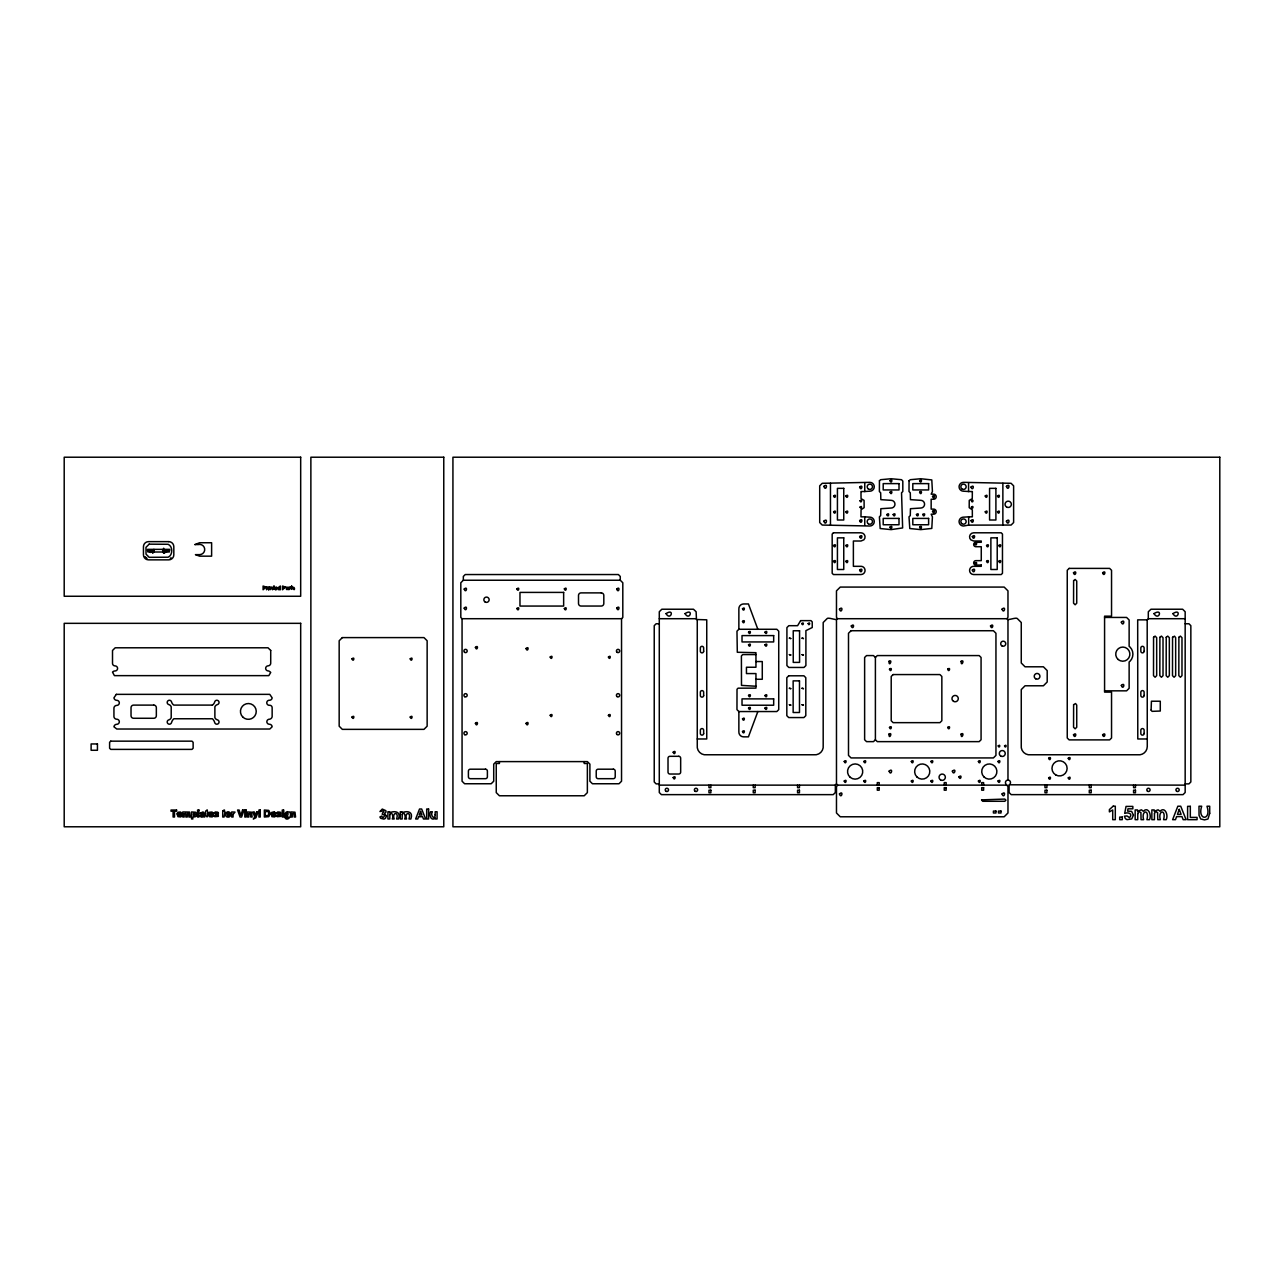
<?xml version="1.0" encoding="UTF-8"?>
<svg xmlns="http://www.w3.org/2000/svg" width="1284" height="1284" viewBox="0 0 1284 1284"><rect width="100%" height="100%" fill="white"/><g stroke="black" fill="none" stroke-linecap="round" stroke-linejoin="round"><path stroke-width="1.5" d="M864.758 525.124L864.758 516.81A88.452 88.452 0 0 0 869.83 517.147A4.43 4.43 0 0 1 874.26 521.577A4.43 4.43 0 0 1 869.83 526.007L822.241 525.06L819.706 522.54L819.706 485.833L822.241 483.298L869.83 482.351A4.43 4.43 0 0 1 874.26 486.78A4.43 4.43 0 0 1 869.83 491.21A88.452 88.452 0 0 0 864.758 491.547A89.415 89.415 0 0 0 860.97 491.531L861.066 498.657L864.084 500.375L864.132 507.661L861.066 509.716L860.97 516.842A89.431 89.431 0 0 0 864.662 516.81M864.758 491.547L864.758 483.233M1185.164 785.134L1009.24 784.797A2.536 2.536 0 0 0 1010.043 781.154A2.536 2.536 0 0 0 1006.335 780.672A2.536 2.536 0 0 0 1006.174 784.396L1007.972 786.546L1007.972 812.981L1004.168 816.784L840.266 816.784L836.478 812.981L836.478 786.707L837.617 785.134L836.478 783.994L835.37 784.845L835.338 792.517L833.22 794.635L661.404 794.635L659.286 792.517L659.286 611.746L661.822 609.226L693.456 609.226L696.121 611.746L696.458 619.514L706.746 619.819L706.746 738.974L697.26 738.974M1009.096 785.166L1009.096 792.517L1011.182 794.635L1183.045 794.635L1185.164 792.517L1185.164 611.746L1182.628 609.226L1150.978 609.226L1148.329 611.746L1148.281 619L1147.19 619.851L1147.27 746.566A8.394 8.394 0 0 1 1137.688 754.767L1030.747 754.767A8.394 8.394 0 0 1 1021.261 745.266L1021.261 689.588L1025.049 685.784L1043.41 685.784L1047.198 681.997L1047.198 670.601L1043.41 666.797L1025.049 666.797L1021.261 663.009L1021.261 622.515L1017.458 618.711C1016.35 616.448 1003.944 622.644 1007.972 617.171L1007.972 590.865L1004.168 587.077L840.266 587.077L836.478 590.865L836.478 617.171C840.506 622.644 828.1 616.448 826.992 618.711L823.188 622.515L823.188 745.266A8.394 8.394 0 0 1 813.703 754.767L706.746 754.767A8.394 8.394 0 0 1 697.26 745.266L697.26 619.851M757.849 711.545L748.428 736.856L743.613 736.856A4.751 4.751 0 0 1 738.862 731.784L738.862 711.545L736.968 709.651L737.016 689.251L738.075 688.176L755.955 688.128L755.955 673.57L746.453 673.57L746.453 667.247L755.955 667.247L755.955 652.689L737.305 652.272L736.968 631.182L738.862 629.272L776.836 629.272L778.73 631.182L778.73 709.651L776.836 711.545L738.862 711.545M165.556 550.708C166.326 554.977 168.477 547.803 163.389 550.996M621.536 618.711L622.804 617.443L622.804 582.759L620.268 580.24L463.331 580.24L460.812 582.759L460.812 617.443L462.063 618.711L621.536 618.711L621.536 781.218L619 783.754L592.438 783.754L589.902 781.218L589.902 764.124L587.366 761.605L496.25 761.605L493.714 764.124L493.714 781.218L491.178 783.754L464.599 783.754L462.063 781.218L462.063 618.711M147.885 552.008L149.153 550.74L149.153 552.008C153.165 554.03 151.207 548.124 150.228 551.847M152.619 553.276L153.887 552.008M875.399 657.472L877.293 655.578L979.178 655.578L981.072 657.472L981.072 739.744L979.178 741.638L877.293 741.638L875.399 739.744L875.399 657.472L873.489 655.578L866.539 655.578L864.63 657.472L864.63 739.744L866.539 741.638L873.489 741.638L875.399 739.744M195.04 544.56L199.598 542.747L211.619 542.747L211.619 556.165L199.598 556.165L195.441 554.64L199.598 554.64A5.12 5.12 0 0 0 204.67 548.846A5.12 5.12 0 0 0 198.266 544.56L194.911 544.56M968.569 525.124L963.498 526.007A4.43 4.43 0 0 1 959.068 521.577A4.43 4.43 0 0 1 963.498 517.147A88.452 88.452 0 0 0 968.569 516.81A89.431 89.431 0 0 0 972.357 516.842L972.325 509.86L969.195 507.661L969.243 500.375L972.261 498.657L972.357 491.531A89.415 89.415 0 0 0 968.666 491.547A88.452 88.452 0 0 0 963.498 491.21A4.43 4.43 0 0 1 959.068 486.78A4.43 4.43 0 0 1 963.498 482.351L1011.086 483.298L1013.622 485.833L1013.622 522.54L1011.086 525.06L968.666 525.124L968.666 516.81M968.569 491.547L968.569 483.233M150.34 550.74L147.564 550.74L147.564 549.359L169.713 549.359L169.713 550.74L166.936 550.74M151.737 550.74L153.887 550.74M151.737 552.008L165.524 552.008M166.936 552.008L168.124 552.008L168.124 550.74L169.392 552.008M1104.577 617.443L1126.598 617.443L1129.134 619.979L1129.134 646.35L1129.952 646.992A10.128 10.128 0 0 1 1129.952 661.308L1129.134 661.934L1129.134 688.32L1126.598 690.84L1104.577 690.84M659.286 618.711L696.121 618.711M837.617 618.711L1006.833 618.711M1148.329 618.711L1185.164 618.711M1147.19 619.851L1137.688 619.851L1137.784 738.974L1147.206 738.974M659.286 623.767L656.124 623.767L654.23 625.677L654.23 781.972L656.124 783.882L659.286 783.882M1185.164 623.767L1188.952 623.767L1190.846 625.677L1190.846 781.972L1188.952 783.882L1185.164 783.882M755.955 654.583L742.682 654.583L741.398 655.947L741.494 685.399L755.955 686.234M755.955 661.549L762.279 661.549L762.279 679.268L755.955 679.268M659.286 785.134L835.338 785.134M837.617 785.134L1006.833 785.134M274.343 812.034L272.031 812.242A2.295 2.295 0 0 0 271.181 813.414L271.871 816.656L274.567 816.929A1.974 1.974 0 0 0 275.338 816.287L275.675 815.645C273.251 816.817 270.218 814.345 275.755 814.875L275.402 813.013M163.389 552.008L164.641 553.276M757.849 629.272L748.428 603.962L743.613 603.962A4.751 4.751 0 0 0 738.862 609.033L738.862 629.272M1135.473 785.134L1135.473 787.67L1133.579 787.67L1133.579 785.134M1091.191 785.134L1091.191 787.67L1089.281 787.67L1089.281 785.134M1046.893 785.134L1046.893 787.67L1044.983 787.67L1044.983 785.134M1007.972 619.851L1007.972 780.078M1002.868 483.298L1002.868 525.06M983.608 785.134L983.608 782.614L981.714 782.614L981.714 785.134M946.148 785.134L946.148 782.614L944.238 782.614L944.238 785.134M879.187 785.134L879.187 782.614L877.293 782.614L877.293 785.134M836.478 619.851L836.478 783.994M830.459 483.298L830.459 525.06M799.451 785.134L799.451 787.67L797.557 787.67L797.557 785.134M755.153 785.134L755.153 787.67L753.259 787.67L753.259 785.134M710.871 785.134L710.871 787.67L708.961 787.67L708.961 785.134M620.268 580.24L620.268 576.436L618.374 574.542L465.241 574.542L463.331 576.436L463.331 580.24M584.204 761.605L584.204 763.498L587.366 763.498L587.366 792.613L584.204 795.775L499.412 795.775L496.25 792.613L496.25 763.498L499.412 763.498L499.412 761.605M164.015 550.74L164.015 552.136M163.694 548.22L163.694 553.276L162.426 549.488M163.389 549.359L163.389 552.136M153.887 549.359L153.887 552.136M153.261 550.74L153.261 552.136M147.066 558.299A3.788 3.788 0 0 1 146.199 557.802M145.83 557.481A3.788 3.788 0 0 1 145.22 556.694M171.077 557.802A3.788 3.788 0 0 1 170.21 558.299M274.262 811.986A2.295 2.295 0 0 1 275.434 813.077M270.715 650.474L270.715 663.363A2.68 2.68 0 0 1 268.115 665.834A2.536 2.536 0 0 0 265.66 668.434A2.536 2.536 0 0 0 268.26 670.89A4.366 4.366 0 0 1 270.715 672.479L268.821 675.641L114.42 675.641L112.51 672.126A3.306 3.306 0 0 1 115.046 670.954A2.536 2.536 0 0 0 117.582 668.418A2.536 2.536 0 0 0 115.046 665.898A2.536 2.536 0 0 1 112.51 663.363L112.51 650.474L115.207 647.794L268.035 647.794L270.715 650.474M981.265 565.072L981.265 566.324L973.673 566.324A4.109 4.109 0 0 0 970.768 567.544L970.11 568.395A4.109 4.109 0 0 0 973.673 574.558L1001.199 574.558L1002.467 573.29L1002.467 534.064L1001.199 532.796L973.673 532.796A4.109 4.109 0 0 0 970.768 539.81L973.673 541.013L981.265 541.013L981.265 542.281L975.888 542.281A2.215 2.215 0 0 0 973.673 544.496A2.215 2.215 0 0 0 975.888 546.711L981.265 546.711L981.265 560.643L975.888 560.643A2.215 2.215 0 0 0 973.673 562.857A2.215 2.215 0 0 0 975.888 565.072L981.265 565.072M204.397 813.799L204.686 817.025L202.824 816.768A2.103 2.103 0 0 1 201.62 817.138C196.452 815.372 207.173 811.937 200.063 813.286L203.049 811.905L204.397 813.799M288.178 588.024C286.476 593.144 285.064 584.172 288.178 588.024M233.078 814.393L233.062 817.025L231.714 817.025L231.714 811.953L235.004 812.098L233.078 814.393M267.265 588.345L266.542 589.757L266.542 587.045L268.292 587.125L267.265 588.345M289.59 588.345L288.852 589.757L288.852 587.045L290.601 587.125L289.59 588.345M1209.705 813.286L1207.971 819.015L1204.504 819.898L1200.684 818.935L1199.047 815.372L1198.983 806.224L1201.696 806.224C1197.009 820.749 1211.775 821.07 1206.992 806.224L1209.705 806.224L1209.705 813.286M284.871 817.362C286.797 822.306 293.025 815.757 289.622 811.953L288.37 811.953C286.701 810.268 281.966 815.773 286.765 817.025A1.733 1.733 0 0 0 287.969 816.56L287.632 818.02L284.871 817.362M435.164 814.81C435.26 820.717 429.707 815.517 432.419 811.761L430.509 811.761C428.615 815.035 431.568 821.953 435.292 817.892L435.292 818.983L437.074 818.983L437.074 811.761L435.164 811.761L435.164 814.81M886.811 514.627C888.624 518.816 889.876 511.241 886.811 514.627M248.871 814.024L248.855 817.025L247.507 817.025L247.507 811.953L251.568 812.194L252.129 817.025L250.781 817.025L250.428 812.997L248.871 814.024M270.763 588.152L270.041 589.757L270.041 587.045L272.208 587.173L272.513 589.757L271.678 587.687L270.763 588.152M292.319 814.024L292.287 817.025L290.954 817.025L290.954 811.953L294.999 812.194L295.561 817.025L294.229 817.025L293.859 812.997L292.319 814.024M764.959 695.527C766.741 699.732 768.041 692.156 764.959 695.527M184.174 813.944L184.158 817.025L182.81 817.025L182.81 811.953L189.55 812.066L190.273 817.025L188.925 817.025L188.555 812.949L187.32 813.542L187.223 817.025L185.875 817.025L185.715 813.109L184.174 813.944M389.855 814.586L389.806 818.983L387.912 818.983L387.912 811.761L389.662 811.761L389.662 812.756C393.771 810.83 401.362 810.878 398.505 818.983L396.612 818.983C399.308 811.199 391.684 812.226 394.172 818.983L392.262 818.983C393.851 817.089 391.652 810.172 389.855 814.586M402.213 814.586L402.181 818.983L400.271 818.983L400.271 811.761L402.036 811.761L402.036 812.756C406.129 810.83 413.721 810.878 410.88 818.983L408.97 818.983C411.683 811.199 404.043 812.226 406.547 818.983L404.637 818.983C406.209 817.089 404.027 810.172 402.213 814.586M1137.784 813.735L1137.736 819.673L1135.152 819.673L1135.152 809.931L1137.528 809.931L1137.528 811.263L1141.444 809.803L1143.322 811.263C1148.394 806.015 1151.876 815.517 1149.485 819.673L1146.901 819.673C1149.71 808.647 1140.962 810.3 1143.627 819.673L1141.043 819.673L1140.914 812.499L1139.133 811.761A1.766 1.766 0 0 0 1137.945 812.933L1137.784 813.735M1154.476 813.735L1154.428 819.673L1151.86 819.673L1151.86 809.931L1154.22 809.931L1154.22 811.263L1158.136 809.803L1160.014 811.263C1165.086 806.015 1168.568 815.517 1166.177 819.673L1163.593 819.673C1166.402 808.647 1157.654 810.3 1160.319 819.673L1157.735 819.673L1157.606 812.499L1155.825 811.761A1.766 1.766 0 0 0 1154.637 812.933L1154.476 813.735M268.757 813.526L268.244 815.484L265.772 815.854C262.835 811.616 268.821 809.241 268.757 813.526M222.742 811.023L222.71 817.025L224.058 817.025L225.053 811.953C223.416 811.729 226.016 808.198 222.742 811.023M277.729 588.072L278.211 589.597L280.345 589.757L280.345 586.018L277.729 588.072M464.182 608.135C466.252 613.319 468.05 604.106 464.182 608.135M526.007 723.39C527.885 728.108 529.522 719.73 526.007 723.39M196.5 814.457C197.078 818.887 190.947 814.987 192.905 818.951L191.557 818.951L191.557 811.953L195.569 812.242A2.247 2.247 0 0 1 196.356 813.366L196.5 814.457M1151.106 710.084L1152.037 711.352L1160.287 711.031L1160.287 701.224L1151.427 701.224L1151.106 710.084M608.391 715.316C610.077 719.554 611.569 712.026 608.391 715.316M270.218 813.591L268.821 816.64L264.36 817.025L264.36 810.027L268.837 810.413L270.218 813.591M564.35 608.552C566.019 612.805 567.528 605.278 564.35 608.552M177.128 813.928L177.946 816.656L180.643 816.929A1.974 1.974 0 0 0 181.413 816.287L181.75 815.645C179.327 816.817 176.277 814.345 181.814 814.875L181.477 813.013A2.087 2.087 0 0 0 180.418 812.034L178.091 812.242A2.295 2.295 0 0 0 177.256 813.414L177.128 813.928M208.618 813.928L209.436 816.656L212.133 816.929A1.974 1.974 0 0 0 212.903 816.287L213.24 815.645C210.817 816.817 207.767 814.345 213.305 814.875L212.967 813.013A2.087 2.087 0 0 0 211.908 812.034L209.581 812.242A2.295 2.295 0 0 0 208.746 813.414L208.618 813.928M274.776 588.104C275.867 593.866 278.788 583.851 274.776 588.104M764.959 632.209C766.612 636.463 768.153 628.951 764.959 632.209M1133.435 815.163L1131.75 818.903L1127.143 819.641A3.964 3.964 0 0 1 1125.265 818.357L1124.399 816.207L1126.967 815.95L1129.599 817.667C1133.339 813.478 1127.705 812.002 1124.704 813.398L1126.036 806.416L1132.841 806.416L1132.841 808.824L1127.978 808.824L1127.577 811.103L1131.621 811.376L1133.435 815.163M203.081 814.858C202.423 818.133 199.919 813.847 203.081 814.858M287.472 588.602L286.541 589.083L287.472 588.602M863.843 761.492C865.448 765.762 867.069 758.25 863.843 761.492M230.719 814.473L230.671 815.035A2.52 2.52 0 0 1 228.632 817.089C223.288 817.892 226 809.032 229.997 812.595A2.488 2.488 0 0 1 230.671 813.928L230.719 814.473M616.705 589.115C618.631 594.348 620.67 585.183 616.705 589.115M386.452 815.982L385.489 818.229A3.21 3.21 0 0 1 383.788 819.08L380.867 818.373A2.969 2.969 0 0 1 379.952 816.929L381.685 816.11C383.065 820.492 386.612 813.366 382.295 814.489L382.504 812.933C386.404 810.846 381.38 810.381 379.984 811.584L382.263 809.064L385.826 810.653A2.247 2.247 0 0 1 385.906 812.162L384.574 813.623L386.452 815.982M265.948 587.173L263.092 589.757L263.092 586.018L265.948 587.173M285.369 587.173L282.512 589.757L282.512 586.018L285.369 587.173M1121.317 622.146C1123.356 627.892 1125.715 617.925 1121.317 622.146M214.155 813.077L217.317 815.629L213.93 815.581L214.717 816.72L218.344 816.383L218.248 814.441L215.359 813.221L218.489 813.189L217.798 812.178L215.295 811.953L214.155 813.077M292.511 587.655C295.208 593.064 295.143 585.456 292.511 587.655M276.59 813.077L279.752 815.629L276.365 815.581L277.151 816.72L280.779 816.383L280.682 814.441L277.793 813.221L280.923 813.189L280.233 812.178L277.745 811.953L276.59 813.077M195.136 814.473C192.841 819.706 192.6 809.321 195.136 814.473M351.993 658.836C353.453 663.17 355.315 655.707 351.993 658.836M286.139 813.719C286.444 819.69 290.328 810.766 286.139 813.719M279.639 588.409C278.307 591.186 278.387 585.568 279.639 588.409M879.444 480.746L879.396 491.531L880.664 492.783L880.84 499.653L891.096 500.327A3.868 3.868 0 0 1 894.964 504.179A3.868 3.868 0 0 1 891.096 508.047L880.84 508.705L880.664 515.574L879.396 516.842L880.166 528.527L891.096 529.618L902.636 527.933L901.545 492.783L902.812 491.531L902.812 481.083L901.545 479.702L891.096 478.739L880.664 479.702L879.444 480.746M909.056 480.746L909.008 491.531L910.276 492.783L910.452 499.653L920.724 500.327A3.868 3.868 0 0 1 924.576 504.179A3.868 3.868 0 0 1 920.724 508.047L910.452 508.705L910.276 515.574L909.008 516.842L909.778 528.527L920.724 529.618L931.799 528.43L932.425 516.842L931.157 514.178L933.693 514.178A2.536 2.536 0 0 0 936.229 511.642A2.536 2.536 0 0 0 933.693 509.122L931.157 509.122L931.157 499.251L933.693 499.251A2.536 2.536 0 0 0 936.229 496.715A2.536 2.536 0 0 0 933.693 494.179L931.157 494.179L932.425 491.531L931.799 479.927L920.724 478.739L910.276 479.702L909.056 480.746M229.338 814.489C226.738 819.641 226.69 809.369 229.338 814.489M351.993 717.034C353.389 721.383 355.379 713.968 351.993 717.034M410.206 658.82C411.602 663.17 413.592 655.755 410.206 658.82M410.206 717.034C411.602 721.383 413.592 713.968 410.206 717.034M464.214 589.051C465.915 594.364 468.339 585.295 464.214 589.051M475.401 647.361C476.958 652.192 479.157 643.958 475.401 647.361M475.401 723.309C476.958 728.14 479.157 719.891 475.401 723.309M516.906 588.875C518.303 593.224 520.293 585.793 516.906 588.875M516.906 608.472C518.303 612.821 520.293 605.406 516.906 608.472M526.023 648.5C527.58 653.331 529.794 645.098 526.023 648.5M550.194 657.023C551.59 661.372 553.581 653.941 550.194 657.023M564.35 588.875C565.746 593.224 567.721 585.793 564.35 588.875M550.194 715.236C551.59 719.586 553.581 712.171 550.194 715.236M608.423 657.023C609.804 661.372 611.794 653.941 608.423 657.023M616.721 608.038C618.423 613.351 620.846 604.283 616.721 608.038M666.043 613.608C670.569 621.52 675.175 607.717 666.043 613.608M685.03 613.608C689.556 621.52 694.163 607.717 685.03 613.608M673.169 752.199C674.646 756.79 676.748 748.957 673.169 752.199M673.169 777.51C674.646 782.1 676.748 774.268 673.169 777.51M742.505 608.728C743.901 613.078 745.892 605.663 742.505 608.728M742.505 621.392C743.901 625.741 745.892 618.31 742.505 621.392M748.524 632.145C749.92 636.495 751.91 629.08 748.524 632.145M748.524 644.809C749.92 649.158 751.91 641.727 748.524 644.809M742.505 718.847C743.901 723.197 745.892 715.766 742.505 718.847M742.505 731.495C743.901 735.844 745.892 728.429 742.505 731.495M748.524 708.078C749.92 712.427 751.91 705.012 748.524 708.078M764.975 644.809C766.371 649.158 768.362 641.727 764.975 644.809M764.975 708.078C766.371 712.427 768.362 705.012 764.975 708.078M789.403 638.164L790.751 638.533L789.403 638.164M789.403 654.631L790.751 654.984L789.403 654.631M789.403 688.272L790.751 688.641L789.403 688.272M789.403 704.739L790.751 705.093L789.403 704.739M801.81 623.559C802.981 627.17 804.635 620.991 801.81 623.559M802.067 638.164L803.415 638.533L802.067 638.164M823.879 486.363C825.805 492.414 828.565 482.11 823.879 486.363M802.067 654.631L803.415 654.984L802.067 654.631M808.15 623.559C809.305 627.17 810.958 620.991 808.15 623.559M823.879 521.176C825.805 527.21 828.565 516.906 823.879 521.176M802.067 688.272L803.415 688.641L802.067 688.272M802.067 704.739L803.415 705.093L802.067 704.739M833.605 495.977C835.001 500.327 836.991 492.912 833.605 495.977M833.605 511.802C835.001 516.152 836.991 508.721 833.605 511.802M833.605 545.475C835.001 549.825 836.991 542.394 833.605 545.475M833.605 561.285C835.001 565.634 836.991 558.219 833.605 561.285M845.883 495.977C847.279 500.327 849.27 492.912 845.883 495.977M845.883 511.802C847.279 516.152 849.27 508.721 845.883 511.802M845.883 545.475C847.279 549.825 849.27 542.394 845.883 545.475M839.447 609.146C841.293 614.94 843.957 605.053 839.447 609.146M845.883 561.285C847.279 565.634 849.27 558.219 845.883 561.285M859.622 487.053C861.323 492.366 863.763 483.298 859.622 487.053M860.055 500.776C861.211 504.403 862.864 498.208 860.055 500.776M860.055 507.1C861.211 510.727 862.864 504.548 860.055 507.1M859.622 520.598C861.323 525.91 863.763 516.842 859.622 520.598M859.622 536.552C861.323 541.864 863.763 532.796 859.622 536.552M851.276 625.95C852.977 631.263 855.401 622.194 851.276 625.95M859.622 570.08C861.323 575.409 863.763 566.34 859.622 570.08M839.447 793.929C841.293 799.723 843.957 789.837 839.447 793.929M844.23 761.428C845.626 765.778 847.617 758.362 844.23 761.428M844.23 781.041C845.626 785.407 847.617 777.976 844.23 781.041M890.005 480.665C891.401 485.015 893.391 477.6 890.005 480.665M890.005 492.237C891.401 496.587 893.391 489.172 890.005 492.237M890.005 527.114C891.401 531.464 893.391 524.049 890.005 527.114M893.166 514.515C894.563 518.864 896.553 511.449 893.166 514.515M863.859 781.041C865.255 785.407 867.23 777.976 863.859 781.041M888.977 661.324C888.913 668.065 893.134 658.58 888.977 661.324M889.475 669.205C890.871 673.554 892.861 666.139 889.475 669.205M919.617 480.665C921.013 485.015 923.003 477.6 919.617 480.665M916.455 514.515C917.851 518.864 919.842 511.449 916.455 514.515M919.617 492.237C921.013 496.587 923.003 489.172 919.617 492.237M889.475 727.418C890.871 731.768 892.861 724.353 889.475 727.418M888.977 734.095C888.913 740.836 893.134 731.35 888.977 734.095M919.617 527.114C921.013 531.464 923.003 524.049 919.617 527.114M889.122 771.138C890.968 776.948 893.632 767.046 889.122 771.138M932.537 496.41C933.998 501.001 936.1 493.168 932.537 496.41M932.537 511.337C933.998 515.927 936.1 508.095 932.537 511.337M911.319 761.428C912.715 765.778 914.689 758.362 911.319 761.428M911.319 781.041C912.715 785.407 914.689 777.976 911.319 781.041M930.932 761.428C932.328 765.778 934.319 758.362 930.932 761.428M930.932 781.041C932.328 785.407 934.319 777.976 930.932 781.041M971.025 487.053C972.726 492.366 975.15 483.298 971.025 487.053M971.442 500.776C972.614 504.403 974.267 498.208 971.442 500.776M971.442 507.1C972.614 510.727 974.267 504.548 971.442 507.1M971.025 520.598C972.726 525.91 975.15 516.842 971.025 520.598M972.325 536.552C974.026 541.864 976.466 532.796 972.325 536.552M947.704 727.418C949.101 731.768 951.091 724.353 947.704 727.418M974.781 543.565C976.177 547.915 978.167 540.5 974.781 543.565M972.325 570.08C974.026 575.409 976.466 566.34 972.325 570.08M961.106 661.324C961.058 668.065 965.279 658.58 961.106 661.324M974.781 563.194C976.177 567.544 978.167 560.113 974.781 563.194M985.245 495.977C986.642 500.327 988.632 492.912 985.245 495.977M985.245 511.802C986.642 516.152 988.632 508.721 985.245 511.802M952.359 771.106C953.868 776.772 957.254 767.158 952.359 771.106M961.106 734.095C961.058 740.836 965.279 731.35 961.106 734.095M986.561 545.475C987.958 549.825 989.932 542.394 986.561 545.475M986.561 561.285C987.958 565.634 989.932 558.219 986.561 561.285M958.939 776.852C960.496 781.699 962.695 773.449 958.939 776.852M997.524 495.977C998.92 500.327 1000.91 492.912 997.524 495.977M997.524 511.802C998.92 516.152 1000.91 508.721 997.524 511.802M1006.399 486.363C1008.341 492.414 1011.102 482.11 1006.399 486.363M998.84 545.475C1000.22 549.825 1002.21 542.394 998.84 545.475M998.84 561.285C1000.22 565.634 1002.21 558.219 998.84 561.285M990.494 625.95C992.195 631.263 994.619 622.194 990.494 625.95M1006.399 521.176C1008.341 527.21 1011.102 516.906 1006.399 521.176M978.392 761.428C979.788 765.778 981.779 758.362 978.392 761.428M978.392 781.041C979.788 785.407 981.779 777.976 978.392 781.041M1002.066 609.146C1003.928 614.94 1006.576 605.053 1002.066 609.146M981.586 799.884L982.661 801.28L1004.81 801.28L1005.918 800.173L1004.81 799.065L981.586 799.884M998.23 745.876C999.385 749.503 1001.055 743.324 998.23 745.876M998.005 761.428C999.401 765.778 1001.392 758.362 998.005 761.428M1004.553 745.876C1005.725 749.503 1007.378 743.324 1004.553 745.876M1002.066 793.929C1003.928 799.723 1006.576 789.837 1002.066 793.929M1048.627 758.266C1050.023 762.616 1052.013 755.201 1048.627 758.266M1073.488 572.776C1075.189 578.105 1077.629 569.037 1073.488 572.776M1073.617 580.641L1073.568 603.207L1075.141 604.78L1076.73 603.207L1076.73 581.058L1075.141 579.469L1073.617 580.641M1048.627 777.879C1050.023 782.229 1052.013 774.814 1048.627 777.879M1073.617 704.675L1073.568 727.242L1075.141 728.814L1076.73 727.242L1076.73 705.093L1075.559 703.552L1073.617 704.675M1068.256 758.266C1069.652 762.616 1071.626 755.201 1068.256 758.266M1073.488 734.785C1075.189 740.098 1077.629 731.029 1073.488 734.785M1068.256 777.879C1069.652 782.229 1071.626 774.814 1068.256 777.879M1102.603 734.785C1104.304 740.098 1106.728 731.029 1102.603 734.785M1121.333 685.399C1123.195 691.193 1125.843 681.29 1121.333 685.399M1153.979 613.608C1158.826 621.552 1163.384 607.685 1153.979 613.608M1153.562 637.281L1153.514 675.657L1155.102 677.246L1156.675 675.657L1156.675 637.699L1155.102 636.11L1153.562 637.281M1159.901 637.281L1159.837 675.657L1161.426 677.246L1163.015 675.657L1163.015 637.699L1161.426 636.11L1159.901 637.281M1166.225 637.281L1166.177 675.657L1167.75 677.246L1169.339 675.657L1169.339 637.699L1167.75 636.11L1166.225 637.281M1172.934 613.608C1177.444 621.52 1182.05 607.717 1172.934 613.608M1172.549 637.281L1172.501 675.657L1174.09 677.246L1175.662 675.657L1175.662 637.699L1174.491 636.174L1172.549 637.281M1178.889 637.281L1178.824 675.657L1180.413 677.246L1181.986 675.657L1181.986 637.699L1180.413 636.11L1178.889 637.281M178.556 813.574C180.819 816.126 180.611 811.279 178.556 813.574M210.046 813.574C212.309 816.126 212.101 811.279 210.046 813.574M265.178 587.173C263.782 589.083 263.685 585.263 265.178 587.173M275.546 587.912L276.574 588.168L275.546 587.912M284.599 587.173C283.122 589.099 283.138 585.247 284.599 587.173M272.481 813.574C274.744 816.126 274.535 811.279 272.481 813.574M1102.619 572.728C1104.112 578.105 1106.888 569.133 1102.619 572.728M748.54 695.382C749.728 699.78 752.055 692.461 748.54 695.382M947.72 669.125C948.796 673.57 951.316 666.316 947.72 669.125M998.037 780.945C999.016 785.407 1001.713 778.216 998.037 780.945M922.811 514.419C923.774 518.88 926.486 511.69 922.811 514.419M256.672 811.953L255.5 815.565L254.28 811.953L252.852 811.953L254.778 817.041L253.301 818.999L255.949 817.715L258.068 811.953L256.672 811.953M242.596 810.027L240.878 815.212L239.113 810.027L237.588 810.027L240.076 817.025L241.585 817.025L244.088 810.027L242.596 810.027M418.6 816.72L417.781 818.983L415.647 818.983L419.531 809.016L421.65 809.016L425.63 818.983L423.447 818.983L422.58 816.72L418.6 816.72M420.558 811.344L419.21 815.035L421.938 815.035L420.558 811.344M1176.593 816.608L1175.486 819.673L1172.613 819.673L1177.845 806.224L1180.718 806.224L1186.095 819.673L1183.142 819.673L1181.97 816.608L1176.593 816.608M1179.242 809.369L1177.428 814.345L1181.103 814.345L1179.242 809.369M1113.196 806.175L1109.392 809.578L1109.392 811.905L1112.714 809.963L1112.714 819.673L1115.298 819.673L1115.298 806.175L1113.196 806.175M800.638 620.637L797.605 625.693L788.809 625.693L786.915 627.587L786.915 665.561L788.809 667.455L803.993 667.455L805.903 665.561L805.903 630.653L812.226 627.523L812.226 621.905L811.023 620.637L800.638 620.637M116.33 694.355L113.939 697.806A2.873 2.873 0 0 0 116.78 700.326A2.536 2.536 0 0 1 119.316 702.862A2.536 2.536 0 0 1 116.78 705.398A2.873 2.873 0 0 0 113.939 707.933L113.939 716.697A2.873 2.873 0 0 0 116.78 719.217A2.536 2.536 0 0 1 119.316 721.752A2.536 2.536 0 0 1 116.78 724.288A2.873 2.873 0 0 0 113.939 726.808L116.78 729.023L269.8 729.023L272.144 726.808A2.664 2.664 0 0 0 269.287 724.272L269.142 724.272A2.536 2.536 0 0 1 268.789 719.265L269.64 719.201A3.114 3.114 0 0 0 272.144 716.697L272.144 707.933A2.456 2.456 0 0 0 269.496 705.269L269.175 705.301A2.536 2.536 0 0 1 266.767 702.637A2.536 2.536 0 0 1 269.415 700.245A2.6 2.6 0 0 0 272.144 697.806L269.752 694.355L116.33 694.355M149.153 544.159L145.975 547.337L146.039 554.158L149.153 557.32L168.124 557.208C172.971 555.218 172.971 546.278 168.124 544.288L149.153 544.159M110.761 741.157L109.605 742.312L109.605 748.235L110.761 749.391L191.974 749.391L193.13 748.235L193.13 742.312L191.974 741.157L110.761 741.157M342.33 637.602L339.169 640.764L339.169 726.198L342.33 729.36L423.977 729.36L427.139 726.198L427.139 640.764L423.977 637.602L342.33 637.602M833.444 532.796L832.176 534.064L832.176 573.29L833.444 574.558L860.97 574.558A4.109 4.109 0 0 0 864.533 568.395L863.875 567.544A4.109 4.109 0 0 0 860.97 566.324L853.379 566.324L853.379 541.013L860.97 541.013L863.875 539.81A4.109 4.109 0 0 0 860.97 532.796L833.444 532.796M788.713 675.801L786.819 677.695L786.819 715.669L788.713 717.563L803.912 717.563L805.806 715.669L805.806 677.695L803.912 675.801L788.713 675.801M851.035 630.733L848.499 633.269L848.499 755.393L851.035 757.929L993.415 757.929L995.951 755.393L995.951 633.269L993.415 630.733L851.035 630.733M893.118 674.565L891.208 676.459L891.208 720.757L893.118 722.651L939.936 722.651L941.846 720.757L941.846 676.459L939.936 674.565L893.118 674.565M1069.139 568.395L1067.245 570.289L1067.245 737.995L1069.139 739.889L1109.633 739.889L1111.543 737.995L1111.543 692.108L1104.577 692.108L1104.577 616.176L1111.543 616.176L1111.543 570.289L1109.633 568.395L1069.139 568.395M273.99 586.098C271.454 590.255 275.948 590.576 273.99 586.098M291.661 586.098C289.125 590.255 293.619 590.576 291.661 586.098M207.125 810.172L205.777 810.958C203.498 814.923 209.308 820.765 207.125 813.029L208.04 813.029L207.125 810.172M300.681 457.216L64.2 457.216L64.2 596.258L300.681 596.258L300.681 457.216M443.766 457.216L310.872 457.216L310.872 826.784L443.766 826.784L443.766 457.216M1219.8 457.216L452.931 457.216L452.931 826.784L1219.8 826.784L1219.8 457.216M899.009 483.619L883.199 483.619L883.199 489.942L899.009 489.942L899.009 483.619M928.621 483.619L912.812 483.619L912.812 489.942L928.621 489.942L928.621 483.619M843.749 488.353L837.425 488.353L837.425 520.004L843.749 520.004L843.749 488.353M995.903 488.353L989.579 488.353L989.579 520.004L995.903 520.004L995.903 488.353M899.009 518.415L883.199 518.415L883.199 524.755L899.009 524.755L899.009 518.415M928.621 518.415L912.812 518.415L912.812 524.755L928.621 524.755L928.621 518.415M843.749 537.852L837.425 537.852L837.425 569.502L843.749 569.502L843.749 537.852M997.219 537.852L990.879 537.852L990.879 569.502L997.219 569.502L997.219 537.852M168.766 541.639L148.511 541.639A5.056 5.056 0 0 0 143.455 546.695L143.455 554.8A5.056 5.056 0 0 0 148.511 559.856L168.766 559.856A5.056 5.056 0 0 0 173.821 554.8L173.821 546.695A5.056 5.056 0 0 0 168.766 541.639M269.319 587.045L268.597 589.757L269.319 587.045M563.644 592.406L519.972 592.406L519.972 606.064L563.644 606.064L563.644 592.406M601.297 592.887L581.042 592.887A2.536 2.536 0 0 0 578.506 595.423L578.506 603.528A2.536 2.536 0 0 0 581.042 606.048L601.297 606.048A2.536 2.536 0 0 0 603.817 603.528L603.817 595.423A2.536 2.536 0 0 0 601.297 592.887M300.681 623.334L64.2 623.334L64.2 826.784L300.681 826.784L300.681 623.334M799.563 630.765L793.239 630.765L793.239 662.4L799.563 662.4L799.563 630.765M773.674 635.596L742.024 635.596L742.024 641.936L773.674 641.936L773.674 635.596M799.483 680.873L793.143 680.873L793.143 712.508L799.483 712.508L799.483 680.873M773.674 698.881L742.024 698.881L742.024 705.221L773.674 705.221L773.674 698.881M153.807 705.109L133.552 705.109A2.536 2.536 0 0 0 131.032 707.644L131.032 715.734A2.536 2.536 0 0 0 133.552 718.27L153.807 718.27A2.536 2.536 0 0 0 156.343 715.734L156.343 707.644A2.536 2.536 0 0 0 153.807 705.109M212.406 705.093L173.838 705.093A5.617 5.617 0 0 1 171.542 701.883A2.215 2.215 0 0 0 167.835 700.887A2.215 2.215 0 0 0 168.83 704.595A3.419 3.419 0 0 1 171.205 706.89L171.205 717.579A3.419 3.419 0 0 1 168.83 719.859A2.215 2.215 0 0 0 167.835 723.566A2.215 2.215 0 0 0 171.542 722.571A8.073 8.073 0 0 1 173.838 718.767L212.406 718.767A8.073 8.073 0 0 1 214.701 722.571A2.215 2.215 0 0 0 218.408 723.566A2.215 2.215 0 0 0 217.413 719.859A3.772 3.772 0 0 1 214.877 717.579L214.877 706.89A3.772 3.772 0 0 1 217.413 704.595A2.215 2.215 0 0 0 218.408 700.887A2.215 2.215 0 0 0 214.701 701.883A5.617 5.617 0 0 1 212.406 705.093M97.44 743.95L91.116 743.95L91.116 750.273L97.44 750.273L97.44 743.95M678.771 756.308L669.911 756.308A1.894 1.894 0 0 0 668.017 758.202L668.017 772.133A1.894 1.894 0 0 0 669.911 774.027L678.771 774.027A1.894 1.894 0 0 0 680.664 772.133L680.664 758.202A1.894 1.894 0 0 0 678.771 756.308M485.48 769.196L470.297 769.196A1.894 1.894 0 0 0 468.403 771.09L468.403 776.788A1.894 1.894 0 0 0 470.297 778.682L485.48 778.682A1.894 1.894 0 0 0 487.39 776.788L487.39 771.09A1.894 1.894 0 0 0 485.48 769.196M613.319 769.196L598.119 769.196A1.894 1.894 0 0 0 596.225 771.09L596.225 776.788A1.894 1.894 0 0 0 598.119 778.682L613.319 778.682A1.894 1.894 0 0 0 615.213 776.788L615.213 771.09A1.894 1.894 0 0 0 613.319 769.196M879.187 787.67L877.293 787.67L877.293 790.206L879.187 790.206L879.187 787.67M946.148 787.67L944.238 787.67L944.238 790.206L946.148 790.206L946.148 787.67M983.608 787.67L981.714 787.67L981.714 790.206L983.608 790.206L983.608 787.67M710.871 790.206L708.961 790.206L708.961 792.742L710.871 792.742L710.871 790.206M755.153 790.206L753.259 790.206L753.259 792.742L755.153 792.742L755.153 790.206M799.451 790.206L797.557 790.206L797.557 792.742L799.451 792.742L799.451 790.206M1046.893 790.206L1044.983 790.206L1044.983 792.742L1046.893 792.742L1046.893 790.206M1091.191 790.206L1089.281 790.206L1089.281 792.742L1091.191 792.742L1091.191 790.206M1135.473 790.206L1133.579 790.206L1133.579 792.742L1135.473 792.742L1135.473 790.206M1190.316 806.336L1187.604 806.336L1187.604 819.673L1197.073 819.673L1197.073 817.394L1190.316 817.394L1190.316 806.336M428.599 809.016L426.689 809.016L426.689 818.983L428.599 818.983L428.599 809.016M176.582 810.027L171.029 810.027L171.029 811.215L173.099 811.215L173.099 817.025L174.512 817.025L174.512 811.215L176.582 811.215L176.582 810.027M198.908 810.027L197.575 810.027L197.575 817.025L198.908 817.025L198.908 810.027M246.143 810.027L244.811 810.027L244.811 811.279L246.143 811.279L246.143 810.027M260.267 810.027L258.919 810.027L258.919 817.025L260.267 817.025L260.267 810.027M283.62 810.027L282.271 810.027L282.271 811.279L283.62 811.279L283.62 810.027M995.951 811.087L993.415 811.087L993.415 812.981L995.951 812.981L995.951 811.087M1001.006 811.087L998.471 811.087L998.471 812.981L1001.006 812.981L1001.006 811.087M246.143 811.953L244.811 811.953L244.811 817.025L246.143 817.025L246.143 811.953M283.62 811.953L282.271 811.953L282.271 817.025L283.62 817.025L283.62 811.953M1122.264 817.089L1119.696 817.089L1119.696 819.673L1122.264 819.673L1122.264 817.089M1144.124 651.229L1144.124 647.955A1.653 1.653 0 0 0 1142.487 646.317A1.653 1.653 0 0 0 1140.834 647.955L1140.834 651.229A1.653 1.653 0 0 0 1142.487 652.866A1.653 1.653 0 0 0 1144.124 651.229M1144.124 695.495L1144.124 692.236A1.653 1.653 0 0 0 1142.487 690.599A1.653 1.653 0 0 0 1140.834 692.236L1140.834 695.495A1.653 1.653 0 0 0 1142.487 697.132A1.653 1.653 0 0 0 1144.124 695.495M1144.124 733.485L1144.124 730.227A1.653 1.653 0 0 0 1142.487 728.574A1.653 1.653 0 0 0 1140.834 730.227L1140.834 733.485A1.653 1.653 0 0 0 1142.487 735.122A1.653 1.653 0 0 0 1144.124 733.485M703.648 651.229L703.648 647.955A1.653 1.653 0 0 0 702.011 646.317A1.653 1.653 0 0 0 700.358 647.955L700.358 651.229A1.653 1.653 0 0 0 702.011 652.866A1.653 1.653 0 0 0 703.648 651.229M703.648 695.495L703.648 692.236A1.653 1.653 0 0 0 702.011 690.599A1.653 1.653 0 0 0 700.358 692.236L700.358 695.495A1.653 1.653 0 0 0 702.011 697.132A1.653 1.653 0 0 0 703.648 695.495M703.648 733.485L703.648 730.227A1.653 1.653 0 0 0 702.011 728.574A1.653 1.653 0 0 0 700.358 730.227L700.358 733.485A1.653 1.653 0 0 0 702.011 735.122A1.653 1.653 0 0 0 703.648 733.485M1001.953 645.9A2.536 2.536 0 0 0 1005.757 643.701A2.536 2.536 0 0 0 1001.953 641.519A2.536 2.536 0 0 0 1001.953 645.9M850.233 777.334A7.592 7.592 0 0 0 862.623 772.888A7.592 7.592 0 0 0 852.576 764.381A7.592 7.592 0 0 0 850.233 777.334M983.929 776.9A7.592 7.592 0 0 0 996.641 773.498A7.592 7.592 0 0 0 987.332 764.205A7.592 7.592 0 0 0 983.929 776.9M916.856 776.9A7.592 7.592 0 0 0 929.552 773.498A7.592 7.592 0 0 0 920.259 764.205A7.592 7.592 0 0 0 916.856 776.9M485.175 602.036A2.664 2.664 0 0 0 489.156 599.74A2.664 2.664 0 0 0 485.175 597.429A2.664 2.664 0 0 0 485.175 602.036M695.029 791.217A1.653 1.653 0 0 0 697.629 790.045A1.653 1.653 0 0 0 695.318 788.392A1.653 1.653 0 0 0 695.029 791.217M464.728 734.673A1.653 1.653 0 0 0 467.199 733.244A1.653 1.653 0 0 0 464.728 731.832A1.653 1.653 0 0 0 464.728 734.673M464.728 696.698A1.653 1.653 0 0 0 467.199 695.286A1.653 1.653 0 0 0 464.728 693.858A1.653 1.653 0 0 0 464.728 696.698M464.647 652.368A1.653 1.653 0 0 0 467.199 651.084A1.653 1.653 0 0 0 464.808 649.511A1.653 1.653 0 0 0 464.647 652.368M616.898 734.416A1.653 1.653 0 0 0 619.642 733.678A1.653 1.653 0 0 0 617.636 731.655A1.653 1.653 0 0 0 616.898 734.416M617.026 696.57A1.653 1.653 0 0 0 619.691 695.527A1.653 1.653 0 0 0 617.46 693.745A1.653 1.653 0 0 0 617.026 696.57M616.898 652.144A1.653 1.653 0 0 0 619.642 651.405A1.653 1.653 0 0 0 617.636 649.399A1.653 1.653 0 0 0 616.898 652.144M1118.139 659.478A7.094 7.094 0 0 0 1129.759 655.514A7.094 7.094 0 0 0 1120.515 647.441A7.094 7.094 0 0 0 1118.139 659.478M940.61 779.966A3.162 3.162 0 0 0 945.361 777.237A3.162 3.162 0 0 0 940.61 774.493A3.162 3.162 0 0 0 940.61 779.966M1035.658 678.771A2.841 2.841 0 0 0 1039.928 676.299A2.841 2.841 0 0 0 1035.658 673.827A2.841 2.841 0 0 0 1035.658 678.771M1006.624 507.052A3.162 3.162 0 0 0 1011.375 504.323A3.162 3.162 0 0 0 1006.624 501.579A3.162 3.162 0 0 0 1006.624 507.052M961.62 488.658A2.664 2.664 0 0 0 966.066 487.471A2.664 2.664 0 0 0 962.823 484.212A2.664 2.664 0 0 0 961.62 488.658M961.62 523.455A2.664 2.664 0 0 0 966.066 522.267A2.664 2.664 0 0 0 962.823 519.009A2.664 2.664 0 0 0 961.62 523.455M867.952 488.658A2.664 2.664 0 0 0 872.398 487.471A2.664 2.664 0 0 0 869.14 484.212A2.664 2.664 0 0 0 867.952 488.658M868.273 523.744A2.664 2.664 0 0 0 872.478 521.85A2.664 2.664 0 0 0 868.738 519.169A2.664 2.664 0 0 0 868.273 523.744M1147.559 791.265A1.653 1.653 0 0 0 1150.095 789.981A1.653 1.653 0 0 0 1147.703 788.424A1.653 1.653 0 0 0 1147.559 791.265M1176.706 791.297A1.653 1.653 0 0 0 1179.21 789.917A1.653 1.653 0 0 0 1176.77 788.44A1.653 1.653 0 0 0 1176.706 791.297M666.059 791.313A1.653 1.653 0 0 0 668.531 789.885A1.653 1.653 0 0 0 666.059 788.456A1.653 1.653 0 0 0 666.059 791.313M953.547 701.353A3.162 3.162 0 0 0 958.297 698.608A3.162 3.162 0 0 0 953.547 695.864A3.162 3.162 0 0 0 953.547 701.353M242.756 717.018A7.913 7.913 0 0 0 255.981 713.487A7.913 7.913 0 0 0 246.303 703.793A7.913 7.913 0 0 0 242.756 717.018M1000.782 756.083A2.969 2.969 0 0 0 1005.244 753.499A2.969 2.969 0 0 0 1000.782 750.931A2.969 2.969 0 0 0 1000.782 756.083M1055.753 774.942A7.592 7.592 0 0 0 1067.132 768.378A7.592 7.592 0 0 0 1055.753 761.797A7.592 7.592 0 0 0 1055.753 774.942"/></g></svg>
